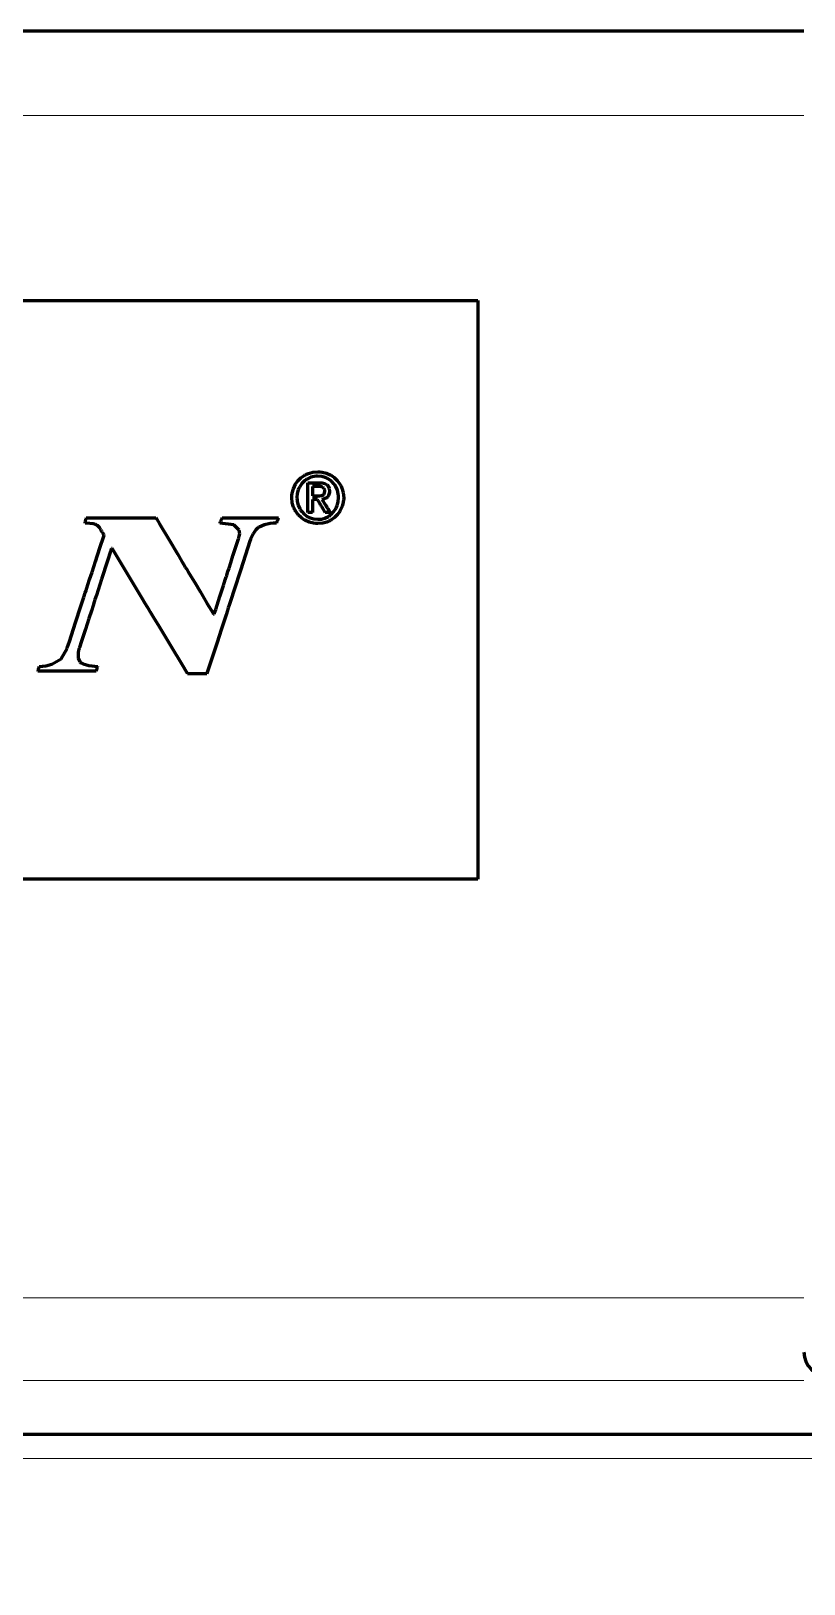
# Model space of a CAD drawing. Header units: millimetres. Extents: x 0 to 594, y 0 to 420.
# Drawn here: x 470.31 to 473.51, y 382.76 to 389.2 of the extents above; entities that cross this region are included whole.
import ezdxf

# ---------------------------------------------------------------- set-up
doc = ezdxf.new("R2010")
doc.units = ezdxf.units.MM
for name, pattern in [('K5LT_AXLED', [19.5, 15, -1.5, 1.5, -1.5]), ('K5LT_BASIC', [0]), ('K5LT_THIN', [0])]:
    doc.linetypes.add(name, pattern=pattern)
doc.layers.add('Системный слой', color=7, linetype='Continuous')

# ---------------------------------------------------------------- blocks, each defined once
blk = doc.blocks.new('U201')
at = {"layer": 'Системный слой', "color": 30, "linetype": 'K5LT_AXLED', "lineweight": 18, "true_color": 0xff8000}
for q in [(470.0897, 384.4692), (467.2897, 381.6692), (470.0897, 378.8692), (472.8897, 381.6692)]:
    blk.add_line((470.0897, 381.6692), q, dxfattribs=at)
blk = doc.blocks.new('U338')
at = {"layer": 'Системный слой', "color": 5, "linetype": 'K5LT_BASIC', "lineweight": 60, "true_color": 0x0000ff}
for p, q in [((464.361, 388.08), (472.161, 388.08)), ((472.161, 388.08), (472.161, 385.68)), ((472.161, 385.68), (464.361, 385.68))]:
    blk.add_line(p, q, dxfattribs=at)
blk = doc.blocks.new('U340')
at = {"layer": 'Системный слой', "color": 5, "linetype": 'K5LT_BASIC', "lineweight": 60, "true_color": 0x0000ff}
for p, q in [((471.3961, 387.2996), (471.4051, 387.3185)), ((471.4051, 387.3185), (471.4057, 387.3195)), ((471.4057, 387.3195), (471.4069, 387.3214)), ((471.4069, 387.3214), (471.4094, 387.3252)), ((471.4094, 387.3252), (471.4148, 387.3322)), ((471.4148, 387.3322), (471.4274, 387.3445)), ((471.4274, 387.3445), (471.4443, 387.356)), ((471.4443, 387.356), (471.4452, 387.3566)), ((471.4452, 387.3566), (471.4472, 387.3577)), ((471.4472, 387.3577), (471.4511, 387.3597)), ((471.4511, 387.3597), (471.4594, 387.3633)), ((471.4594, 387.3633), (471.4769, 387.3681)), ((471.4769, 387.3681), (471.498, 387.37)), ((471.498, 387.37), (471.4992, 387.3699)), ((471.4992, 387.3699), (471.5016, 387.3699)), ((471.5016, 387.3699), (471.5063, 387.3696)), ((471.5063, 387.3696), (471.5156, 387.3685)), ((471.5156, 387.3685), (471.5333, 387.3641)), ((471.5333, 387.3641), (471.552, 387.3554)), ((471.552, 387.3554), (471.553, 387.3549)), ((471.553, 387.3549), (471.5548, 387.3537)), ((471.5548, 387.3537), (471.5585, 387.3512)), ((471.5585, 387.3512), (471.5655, 387.346)), ((471.5655, 387.346), (471.5782, 387.3339)), ((471.5782, 387.3339), (471.5902, 387.3175)), ((471.5902, 387.3175), (471.5908, 387.3165)), ((471.5908, 387.3165), (471.5919, 387.3145)), ((471.5919, 387.3145), (471.594, 387.3104)), ((471.3895, 387.2633), (471.3896, 387.2645)), ((471.3917, 387.241), (471.3895, 387.2633)), ((471.3896, 387.2645), (471.3897, 387.267)), ((471.3897, 387.267), (471.39, 387.2719)), ((471.39, 387.2719), (471.3912, 387.2815)), ((471.3912, 387.2815), (471.3961, 387.2996)), ((471.594, 387.3104), (471.5977, 387.3019)), ((471.5977, 387.3019), (471.6028, 387.284)), ((471.6028, 387.284), (471.605, 387.262)), ((471.6045, 387.2532), (471.6032, 387.2435)), ((471.6049, 387.2582), (471.6045, 387.2532)), ((471.605, 387.2607), (471.6049, 387.2582)), ((471.605, 387.262), (471.605, 387.2607)), ((471.3969, 387.223), (471.3917, 387.241)), ((471.4006, 387.2146), (471.3969, 387.223)), ((471.4028, 387.2105), (471.4006, 387.2146)), ((471.4039, 387.2086), (471.4028, 387.2105)), ((471.4045, 387.2076), (471.4039, 387.2086)), ((471.4164, 387.191), (471.4045, 387.2076)), ((471.4292, 387.1787), (471.4164, 387.191)), ((471.5797, 387.1928), (471.5672, 387.1802)), ((471.5852, 387.1999), (471.5797, 387.1928)), ((471.5877, 387.2037), (471.5852, 387.1999)), ((471.589, 387.2056), (471.5877, 387.2037)), ((471.5896, 387.2066), (471.589, 387.2056)), ((471.5985, 387.2253), (471.5896, 387.2066)), ((471.6032, 387.2435), (471.5985, 387.2253)), ((471.4365, 387.1734), (471.4292, 387.1787)), ((471.4403, 387.1709), (471.4365, 387.1734)), ((471.4423, 387.1698), (471.4403, 387.1709)), ((471.4433, 387.1692), (471.4423, 387.1698)), ((471.4622, 387.1604), (471.4433, 387.1692)), ((471.4796, 387.1562), (471.4622, 387.1604)), ((471.4887, 387.1552), (471.4796, 387.1562)), ((471.4933, 387.1549), (471.4887, 387.1552)), ((471.4957, 387.1549), (471.4933, 387.1549)), ((471.4968, 387.1549), (471.4957, 387.1549)), ((471.4974, 387.1549), (471.4968, 387.1549)), ((471.5179, 387.1567), (471.4974, 387.1549)), ((471.5355, 387.1614), (471.5179, 387.1567)), ((471.5439, 387.165), (471.5355, 387.1614)), ((471.548, 387.167), (471.5439, 387.165)), ((471.5501, 387.1681), (471.548, 387.167)), ((471.5511, 387.1686), (471.5501, 387.1681)), ((471.5672, 387.1802), (471.5511, 387.1686))]:
    blk.add_line(p, q, dxfattribs=at)
blk = doc.blocks.new('U341')
at = {"layer": 'Системный слой', "color": 5, "linetype": 'K5LT_BASIC', "lineweight": 60, "true_color": 0x0000ff}
for p, q in [((471.4318, 387.3217), (471.4225, 387.308)), ((471.442, 387.3319), (471.4318, 387.3217)), ((471.4478, 387.3363), (471.442, 387.3319)), ((471.4509, 387.3383), (471.4478, 387.3363)), ((471.4524, 387.3392), (471.4509, 387.3383)), ((471.4532, 387.3397), (471.4524, 387.3392)), ((471.468, 387.3468), (471.4532, 387.3397)), ((471.4825, 387.3506), (471.468, 387.3468)), ((471.4901, 387.3515), (471.4825, 387.3506)), ((471.494, 387.3518), (471.4901, 387.3515)), ((471.4959, 387.3519), (471.494, 387.3518)), ((471.4969, 387.3519), (471.4959, 387.3519)), ((471.5141, 387.3502), (471.4969, 387.3519)), ((471.5282, 387.3462), (471.5141, 387.3502)), ((471.535, 387.3433), (471.5282, 387.3462)), ((471.5384, 387.3416), (471.535, 387.3433)), ((471.54, 387.3406), (471.5384, 387.3416)), ((471.5408, 387.3402), (471.54, 387.3406)), ((471.554, 387.3307), (471.5408, 387.3402)), ((471.5638, 387.3203), (471.554, 387.3307)), ((471.5682, 387.3144), (471.5638, 387.3203)), ((471.5703, 387.3113), (471.5682, 387.3144)), ((471.4126, 387.2803), (471.411, 387.2626)), ((471.411, 387.2626), (471.411, 387.2621)), ((471.411, 387.2621), (471.411, 387.261)), ((471.411, 387.261), (471.4111, 387.259)), ((471.4111, 387.259), (471.4114, 387.2548)), ((471.4114, 387.2548), (471.4123, 387.2468)), ((471.4165, 387.2952), (471.4126, 387.2803)), ((471.4194, 387.3022), (471.4165, 387.2952)), ((471.4211, 387.3056), (471.4194, 387.3022)), ((471.422, 387.3072), (471.4211, 387.3056)), ((471.4225, 387.308), (471.422, 387.3072)), ((471.5714, 387.3097), (471.5703, 387.3113)), ((471.5719, 387.3089), (471.5714, 387.3097)), ((471.5786, 387.2934), (471.5719, 387.3089)), ((471.5822, 387.2783), (471.5786, 387.2934)), ((471.5819, 387.2446), (471.5835, 387.2631)), ((471.5832, 387.2703), (471.5822, 387.2783)), ((471.5834, 387.2662), (471.5832, 387.2703)), ((471.5835, 387.2642), (471.5834, 387.2662)), ((471.5835, 387.2631), (471.5835, 387.2642)), ((471.4123, 387.2468), (471.4157, 387.2319)), ((471.4157, 387.2319), (471.423, 387.216)), ((471.423, 387.216), (471.4234, 387.2152)), ((471.4234, 387.2152), (471.4243, 387.2136)), ((471.4243, 387.2136), (471.4263, 387.2104)), ((471.4263, 387.2104), (471.4306, 387.2045)), ((471.4306, 387.2045), (471.4406, 387.1939)), ((471.4406, 387.1939), (471.454, 387.1844)), ((471.5424, 387.1853), (471.544, 387.1863)), ((471.544, 387.1863), (471.547, 387.1883)), ((471.547, 387.1883), (471.5526, 387.1927)), ((471.5526, 387.1927), (471.5627, 387.203)), ((471.5627, 387.203), (471.5723, 387.2168)), ((471.5723, 387.2168), (471.5728, 387.2176)), ((471.5728, 387.2176), (471.5736, 387.2192)), ((471.5736, 387.2192), (471.5752, 387.2226)), ((471.5752, 387.2226), (471.578, 387.2296)), ((471.578, 387.2296), (471.5819, 387.2446)), ((471.454, 387.1844), (471.4548, 387.1839)), ((471.4548, 387.1839), (471.4563, 387.183)), ((471.4563, 387.183), (471.4596, 387.1812)), ((471.4596, 387.1812), (471.4663, 387.1782)), ((471.4663, 387.1782), (471.4806, 387.1742)), ((471.4806, 387.1742), (471.4979, 387.1727)), ((471.4979, 387.1727), (471.4989, 387.1727)), ((471.4989, 387.1727), (471.5008, 387.1728)), ((471.5008, 387.1728), (471.5047, 387.173)), ((471.5047, 387.173), (471.5122, 387.1739)), ((471.5122, 387.1739), (471.5265, 387.1776)), ((471.5265, 387.1776), (471.5416, 387.1849)), ((471.5416, 387.1849), (471.5424, 387.1853))]:
    blk.add_line(p, q, dxfattribs=at)
blk = doc.blocks.new('U342')
at = {"layer": 'Системный слой', "color": 5, "linetype": 'K5LT_BASIC', "lineweight": 60, "true_color": 0x0000ff}
for p, q in [((471.4564, 387.3236), (471.4564, 387.3245)), ((471.4564, 387.3245), (471.4565, 387.3245)), ((471.4564, 387.3108), (471.4564, 387.3236)), ((471.4565, 387.3245), (471.457, 387.3245)), ((471.457, 387.3245), (471.4592, 387.3245)), ((471.4592, 387.3245), (471.4671, 387.3245)), ((471.4671, 387.3245), (471.4739, 387.3245)), ((471.4739, 387.3245), (471.4775, 387.3245)), ((471.4775, 387.3245), (471.4793, 387.3245)), ((471.4793, 387.3245), (471.4802, 387.3245)), ((471.4802, 387.3245), (471.4812, 387.3245)), ((471.4812, 387.3245), (471.4827, 387.3245)), ((471.4827, 387.3245), (471.4848, 387.3245)), ((471.4848, 387.3245), (471.488, 387.3245)), ((471.488, 387.3245), (471.4924, 387.3245)), ((471.4924, 387.3245), (471.498, 387.3245)), ((471.498, 387.3245), (471.5028, 387.3245)), ((471.5028, 387.3245), (471.5035, 387.3245)), ((471.5035, 387.3245), (471.5044, 387.3245)), ((471.5044, 387.3245), (471.5061, 387.3245)), ((471.5061, 387.3245), (471.5094, 387.3243)), ((471.5094, 387.3243), (471.5156, 387.3236)), ((471.5156, 387.3236), (471.5264, 387.321)), ((471.5264, 387.321), (471.5361, 387.3157)), ((471.5361, 387.3157), (471.5365, 387.3154)), ((471.5365, 387.3154), (471.5372, 387.3146)), ((471.5372, 387.3146), (471.5387, 387.313)), ((471.4564, 387.2959), (471.4564, 387.3108)), ((471.4564, 387.2842), (471.4564, 387.2959)), ((471.4564, 387.2759), (471.4564, 387.2842)), ((471.4564, 387.2702), (471.4564, 387.2759)), ((471.4564, 387.2663), (471.4564, 387.2702)), ((471.4564, 387.2638), (471.4564, 387.2663)), ((471.4564, 387.2613), (471.4564, 387.2638)), ((471.4564, 387.2565), (471.4564, 387.2613)), ((471.4564, 387.2469), (471.4564, 387.2565)), ((471.4752, 387.2544), (471.4752, 387.2543)), ((471.4753, 387.2544), (471.4752, 387.2544)), ((471.4752, 387.2543), (471.4752, 387.2542)), ((471.4752, 387.2542), (471.4752, 387.2536)), ((471.4752, 387.2536), (471.4752, 387.2511)), ((471.4752, 387.2511), (471.4752, 387.242)), ((471.4774, 387.2544), (471.4753, 387.2544)), ((471.48, 387.2544), (471.4774, 387.2544)), ((471.482, 387.2544), (471.48, 387.2544)), ((471.4835, 387.2544), (471.482, 387.2544)), ((471.4845, 387.2544), (471.4835, 387.2544)), ((471.4851, 387.2544), (471.4845, 387.2544)), ((471.4856, 387.2544), (471.4851, 387.2544)), ((471.486, 387.2544), (471.4856, 387.2544)), ((471.4868, 387.2544), (471.486, 387.2544)), ((471.4885, 387.2544), (471.4868, 387.2544)), ((471.4915, 387.2544), (471.4885, 387.2544)), ((471.4951, 387.2544), (471.4915, 387.2544)), ((471.4961, 387.2544), (471.4951, 387.2544)), ((471.4964, 387.2544), (471.4961, 387.2544)), ((471.4967, 387.254), (471.4964, 387.2544)), ((471.4964, 387.2544), (471.4964, 387.2544)), ((471.5, 387.2485), (471.4967, 387.254)), ((471.5238, 387.2569), (471.5148, 387.2548)), ((471.5148, 387.2548), (471.5149, 387.2546)), ((471.5149, 387.2546), (471.5153, 387.254)), ((471.5153, 387.254), (471.517, 387.2514)), ((471.517, 387.2514), (471.523, 387.242)), ((471.5311, 387.2602), (471.5238, 387.2569)), ((471.5345, 387.2623), (471.5311, 387.2602)), ((471.5361, 387.2635), (471.5345, 387.2623)), ((471.5369, 387.2641), (471.5361, 387.2635)), ((471.5373, 387.2644), (471.5369, 387.2641)), ((471.5426, 387.2714), (471.5373, 387.2644)), ((471.5387, 387.313), (471.5412, 387.3095)), ((471.5412, 387.3095), (471.5448, 387.3009)), ((471.5453, 387.2795), (471.5426, 387.2714)), ((471.5448, 387.3009), (471.5462, 387.2888)), ((471.546, 387.2843), (471.5453, 387.2795)), ((471.5461, 387.2868), (471.546, 387.2843)), ((471.5462, 387.2881), (471.5461, 387.2868)), ((471.5462, 387.2888), (471.5462, 387.2881)), ((471.4564, 387.2291), (471.4564, 387.2469)), ((471.4564, 387.208), (471.4564, 387.2291)), ((471.4564, 387.2021), (471.4564, 387.208)), ((471.4564, 387.2007), (471.4564, 387.2021)), ((471.4564, 387.2004), (471.4564, 387.2007)), ((471.4564, 387.2003), (471.4564, 387.2004)), ((471.4583, 387.2003), (471.4564, 387.2003)), ((471.4606, 387.2003), (471.4583, 387.2003)), ((471.4624, 387.2003), (471.4606, 387.2003)), ((471.4637, 387.2003), (471.4624, 387.2003)), ((471.4646, 387.2003), (471.4637, 387.2003)), ((471.4652, 387.2003), (471.4646, 387.2003)), ((471.4656, 387.2003), (471.4652, 387.2003)), ((471.4659, 387.2003), (471.4656, 387.2003)), ((471.4667, 387.2003), (471.4659, 387.2003)), ((471.4681, 387.2003), (471.4667, 387.2003)), ((471.4709, 387.2003), (471.4681, 387.2003)), ((471.4741, 387.2003), (471.4709, 387.2003)), ((471.475, 387.2003), (471.4741, 387.2003)), ((471.4752, 387.2003), (471.475, 387.2003)), ((471.4752, 387.242), (471.4752, 387.2342)), ((471.4752, 387.2342), (471.4752, 387.23)), ((471.4752, 387.23), (471.4752, 387.2278)), ((471.4752, 387.2278), (471.4752, 387.2268)), ((471.4752, 387.2268), (471.4752, 387.2256)), ((471.4752, 387.2256), (471.4752, 387.224)), ((471.4752, 387.224), (471.4752, 387.2215)), ((471.4752, 387.2215), (471.4752, 387.2178)), ((471.4752, 387.2178), (471.4752, 387.2127)), ((471.4752, 387.2127), (471.4752, 387.2062)), ((471.4752, 387.2062), (471.4752, 387.2007)), ((471.4752, 387.2007), (471.4752, 387.2003)), ((471.4752, 387.2003), (471.4752, 387.2003)), ((471.5038, 387.242), (471.5, 387.2485)), ((471.5069, 387.2369), (471.5038, 387.242)), ((471.5091, 387.2333), (471.5069, 387.2369)), ((471.5106, 387.2308), (471.5091, 387.2333)), ((471.5116, 387.2291), (471.5106, 387.2308)), ((471.5123, 387.2279), (471.5116, 387.2291)), ((471.5129, 387.2269), (471.5123, 387.2279)), ((471.5142, 387.2248), (471.5129, 387.2269)), ((471.5167, 387.2206), (471.5142, 387.2248)), ((471.5213, 387.2128), (471.5167, 387.2206)), ((471.5268, 387.2037), (471.5213, 387.2128)), ((471.523, 387.242), (471.5279, 387.2342)), ((471.5284, 387.2011), (471.5268, 387.2037)), ((471.5279, 387.2342), (471.5306, 387.2301)), ((471.5287, 387.2005), (471.5284, 387.2011)), ((471.5288, 387.2004), (471.5287, 387.2005)), ((471.5289, 387.2003), (471.5288, 387.2004)), ((471.531, 387.2003), (471.5289, 387.2003)), ((471.5306, 387.2301), (471.5319, 387.228)), ((471.5335, 387.2003), (471.531, 387.2003)), ((471.5319, 387.228), (471.5326, 387.2269)), ((471.5326, 387.2269), (471.5333, 387.2258)), ((471.5333, 387.2258), (471.5344, 387.2241)), ((471.5355, 387.2003), (471.5335, 387.2003)), ((471.5344, 387.2241), (471.536, 387.2216)), ((471.5369, 387.2003), (471.5355, 387.2003)), ((471.536, 387.2216), (471.5384, 387.2179)), ((471.5379, 387.2003), (471.5369, 387.2003)), ((471.5386, 387.2003), (471.5379, 387.2003)), ((471.5384, 387.2179), (471.5417, 387.2127)), ((471.539, 387.2003), (471.5386, 387.2003)), ((471.5394, 387.2003), (471.539, 387.2003)), ((471.5402, 387.2003), (471.5394, 387.2003)), ((471.5418, 387.2003), (471.5402, 387.2003)), ((471.5417, 387.2127), (471.5459, 387.2062)), ((471.5448, 387.2003), (471.5418, 387.2003)), ((471.5484, 387.2003), (471.5448, 387.2003)), ((471.5459, 387.2062), (471.5494, 387.2006)), ((471.5493, 387.2003), (471.5484, 387.2003)), ((471.5496, 387.2003), (471.5493, 387.2003)), ((471.5494, 387.2006), (471.5496, 387.2003)), ((471.5496, 387.2003), (471.5496, 387.2003))]:
    blk.add_line(p, q, dxfattribs=at)
blk = doc.blocks.new('U343')
at = {"layer": 'Системный слой', "color": 5, "linetype": 'K5LT_BASIC', "lineweight": 60, "true_color": 0x0000ff}
for p, q in [((471.4752, 387.3084), (471.4752, 387.3084)), ((471.4752, 387.3084), (471.4752, 387.3083)), ((471.4753, 387.3084), (471.4752, 387.3084)), ((471.4752, 387.3083), (471.4752, 387.3079)), ((471.4752, 387.3079), (471.4752, 387.3061)), ((471.4752, 387.3061), (471.4752, 387.2996)), ((471.4752, 387.2996), (471.4752, 387.294)), ((471.4752, 387.294), (471.4752, 387.291)), ((471.4752, 387.291), (471.4752, 387.2895)), ((471.4752, 387.2895), (471.4752, 387.2887)), ((471.4752, 387.2887), (471.4752, 387.2879)), ((471.4752, 387.2879), (471.4752, 387.2867)), ((471.4752, 387.2867), (471.4752, 387.2849)), ((471.4752, 387.2849), (471.4752, 387.2823)), ((471.4752, 387.2823), (471.4752, 387.2786)), ((471.4752, 387.2786), (471.4752, 387.274)), ((471.4752, 387.274), (471.4752, 387.27)), ((471.4752, 387.27), (471.4752, 387.2698)), ((471.4752, 387.2698), (471.4753, 387.2698)), ((471.4778, 387.3084), (471.4753, 387.3084)), ((471.4753, 387.2698), (471.4755, 387.2698)), ((471.4755, 387.2698), (471.4766, 387.2698)), ((471.4766, 387.2698), (471.4804, 387.2698)), ((471.4808, 387.3084), (471.4778, 387.3084)), ((471.4804, 387.2698), (471.4836, 387.2698)), ((471.4832, 387.3084), (471.4808, 387.3084)), ((471.4849, 387.3084), (471.4832, 387.3084)), ((471.4836, 387.2698), (471.4853, 387.2698)), ((471.4861, 387.3084), (471.4849, 387.3084)), ((471.4853, 387.2698), (471.4861, 387.2698)), ((471.4869, 387.3084), (471.4861, 387.3084)), ((471.4861, 387.2698), (471.4866, 387.2698)), ((471.4866, 387.2698), (471.4871, 387.2698)), ((471.4874, 387.3084), (471.4869, 387.3084)), ((471.4871, 387.2698), (471.4878, 387.2698)), ((471.4879, 387.3084), (471.4874, 387.3084)), ((471.4878, 387.2698), (471.4888, 387.2698)), ((471.4889, 387.3084), (471.4879, 387.3084)), ((471.4888, 387.2698), (471.4903, 387.2698)), ((471.4907, 387.3084), (471.4889, 387.3084)), ((471.4903, 387.2698), (471.4925, 387.2698)), ((471.4943, 387.3084), (471.4907, 387.3084)), ((471.4925, 387.2698), (471.4951, 387.2698)), ((471.4986, 387.3084), (471.4943, 387.3084)), ((471.4951, 387.2698), (471.4973, 387.2698)), ((471.4973, 387.2698), (471.4977, 387.2698)), ((471.4977, 387.2698), (471.4981, 387.2698)), ((471.4981, 387.2698), (471.4991, 387.2697)), ((471.4998, 387.3084), (471.4986, 387.3084)), ((471.4991, 387.2697), (471.501, 387.2697)), ((471.5001, 387.3084), (471.4998, 387.3084)), ((471.5002, 387.3084), (471.5001, 387.3084)), ((471.5073, 387.3083), (471.5002, 387.3084)), ((471.501, 387.2697), (471.5046, 387.2698)), ((471.5046, 387.2698), (471.5116, 387.2708)), ((471.5133, 387.3072), (471.5073, 387.3083)), ((471.5116, 387.2708), (471.5185, 387.273)), ((471.5161, 387.3062), (471.5133, 387.3072)), ((471.5175, 387.3057), (471.5161, 387.3062)), ((471.5182, 387.3054), (471.5175, 387.3057)), ((471.5185, 387.3052), (471.5182, 387.3054)), ((471.5233, 387.3016), (471.5185, 387.3052)), ((471.5185, 387.273), (471.5189, 387.2732)), ((471.5189, 387.2732), (471.5195, 387.2735)), ((471.5195, 387.2735), (471.5207, 387.2742)), ((471.5207, 387.2742), (471.5228, 387.2761)), ((471.5228, 387.2761), (471.5257, 387.2816)), ((471.5259, 387.2966), (471.5233, 387.3016)), ((471.5257, 387.2816), (471.5272, 387.2903)), ((471.5267, 387.2935), (471.5259, 387.2966)), ((471.527, 387.2917), (471.5267, 387.2935)), ((471.5271, 387.2908), (471.527, 387.2917)), ((471.5272, 387.2903), (471.5271, 387.2908))]:
    blk.add_line(p, q, dxfattribs=at)
blk = doc.blocks.new('U344')
at = {"layer": 'Системный слой', "color": 5, "linetype": 'K5LT_BASIC', "lineweight": 60, "true_color": 0x0000ff}
for p, q in [((470.5316, 387.157), (470.5319, 387.1581)), ((470.5316, 387.1568), (470.5316, 387.157)), ((470.5316, 387.1567), (470.5316, 387.1568)), ((470.552, 387.1557), (470.5316, 387.1567)), ((470.5319, 387.1581), (470.5327, 387.1618)), ((470.5327, 387.1618), (470.5334, 387.1649)), ((470.5334, 387.1649), (470.5338, 387.1666)), ((470.5338, 387.1666), (470.534, 387.1674)), ((470.534, 387.1674), (470.5341, 387.1678)), ((470.5341, 387.1678), (470.5342, 387.1683)), ((470.5342, 387.1683), (470.5344, 387.169)), ((470.5344, 387.169), (470.5346, 387.17)), ((470.5346, 387.17), (470.5349, 387.1715)), ((470.5349, 387.1715), (470.5354, 387.1736)), ((470.5354, 387.1736), (470.536, 387.1762)), ((470.536, 387.1762), (470.5365, 387.1783)), ((470.5365, 387.1783), (470.5366, 387.1784)), ((470.5366, 387.1784), (470.5373, 387.1784)), ((470.5373, 387.1784), (470.5406, 387.1784)), ((470.5406, 387.1784), (470.5543, 387.1784)), ((470.5658, 387.1536), (470.552, 387.1557)), ((470.5543, 387.1784), (470.6033, 387.1784)), ((470.5712, 387.1525), (470.5658, 387.1536)), ((470.5736, 387.1519), (470.5712, 387.1525)), ((470.5747, 387.1516), (470.5736, 387.1519)), ((470.5752, 387.1515), (470.5747, 387.1516)), ((470.5841, 387.1464), (470.5752, 387.1515)), ((470.5914, 387.1388), (470.5841, 387.1464)), ((470.5945, 387.1341), (470.5914, 387.1388)), ((470.596, 387.1315), (470.5945, 387.1341)), ((470.5967, 387.1301), (470.596, 387.1315)), ((470.597, 387.1294), (470.5967, 387.1301)), ((470.5972, 387.129), (470.597, 387.1294)), ((470.5986, 387.1268), (470.5972, 387.129)), ((470.6003, 387.1242), (470.5986, 387.1268)), ((470.6017, 387.1221), (470.6003, 387.1242)), ((470.6026, 387.1206), (470.6017, 387.1221)), ((470.6033, 387.1784), (470.645, 387.1784)), ((470.645, 387.1784), (470.6673, 387.1784)), ((470.6673, 387.1784), (470.6786, 387.1784)), ((470.6786, 387.1784), (470.6842, 387.1784)), ((470.6842, 387.1784), (470.6902, 387.1784)), ((470.6902, 387.1784), (470.699, 387.1784)), ((470.699, 387.1784), (470.7122, 387.1784)), ((470.7122, 387.1784), (470.7315, 387.1784)), ((470.7315, 387.1784), (470.7586, 387.1784)), ((470.7586, 387.1784), (470.7932, 387.1784)), ((470.7932, 387.1784), (470.8234, 387.1784)), ((470.8234, 387.1784), (470.8258, 387.1783)), ((470.8258, 387.1783), (470.8264, 387.1774)), ((470.8264, 387.1774), (470.8291, 387.1728)), ((470.8291, 387.1728), (470.8403, 387.1541)), ((470.8403, 387.1541), (470.8806, 387.0869)), ((471.0926, 387.1568), (471.0927, 387.157)), ((471.0926, 387.1567), (471.0926, 387.1568)), ((471.1491, 387.1498), (471.0926, 387.1567)), ((471.0927, 387.157), (471.093, 387.158)), ((471.093, 387.158), (471.0943, 387.1617)), ((471.0943, 387.1617), (471.0954, 387.1649)), ((471.0954, 387.1649), (471.096, 387.1665)), ((471.096, 387.1665), (471.0963, 387.1674)), ((471.0963, 387.1674), (471.0965, 387.1678)), ((471.0965, 387.1678), (471.0967, 387.1683)), ((471.0967, 387.1683), (471.0969, 387.169)), ((471.0969, 387.169), (471.0973, 387.17)), ((471.0973, 387.17), (471.0978, 387.1715)), ((471.0978, 387.1715), (471.0985, 387.1736)), ((471.0985, 387.1736), (471.0995, 387.1762)), ((471.0995, 387.1762), (471.1002, 387.1783)), ((471.1002, 387.1783), (471.1003, 387.1784)), ((471.1003, 387.1784), (471.1009, 387.1784)), ((471.1009, 387.1784), (471.1036, 387.1784)), ((471.1036, 387.1784), (471.1146, 387.1784)), ((471.1146, 387.1784), (471.1543, 387.1784)), ((471.1718, 387.128), (471.1491, 387.1498)), ((471.1543, 387.1784), (471.188, 387.1784)), ((471.1735, 387.1118), (471.1718, 387.128)), ((471.188, 387.1784), (471.206, 387.1784)), ((471.206, 387.1784), (471.2151, 387.1784)), ((471.2151, 387.1784), (471.2197, 387.1784)), ((471.2197, 387.1784), (471.2245, 387.1784)), ((471.2245, 387.1784), (471.2317, 387.1784)), ((471.2406, 387.1295), (471.229, 387.113)), ((471.2317, 387.1784), (471.2424, 387.1784)), ((471.2474, 387.1359), (471.2406, 387.1295)), ((471.2424, 387.1784), (471.2579, 387.1784)), ((471.2511, 387.1385), (471.2474, 387.1359)), ((471.253, 387.1397), (471.2511, 387.1385)), ((471.254, 387.1403), (471.253, 387.1397)), ((471.2758, 387.1502), (471.254, 387.1403)), ((471.2579, 387.1784), (471.2799, 387.1784)), ((471.2994, 387.1551), (471.2758, 387.1502)), ((471.2799, 387.1784), (471.3079, 387.1784)), ((471.3127, 387.1564), (471.2994, 387.1551)), ((471.3079, 387.1784), (471.3322, 387.1784)), ((471.3197, 387.1566), (471.3127, 387.1564)), ((471.3233, 387.1567), (471.3197, 387.1566)), ((471.3251, 387.1567), (471.3233, 387.1567)), ((471.326, 387.1568), (471.3251, 387.1567)), ((471.3268, 387.159), (471.326, 387.1568)), ((471.3278, 387.1616), (471.3268, 387.159)), ((471.3286, 387.1637), (471.3278, 387.1616)), ((471.3291, 387.1652), (471.3286, 387.1637)), ((471.3295, 387.1662), (471.3291, 387.1652)), ((471.3298, 387.1669), (471.3295, 387.1662)), ((471.33, 387.1673), (471.3298, 387.1669)), ((471.3301, 387.1678), (471.33, 387.1673)), ((471.3304, 387.1686), (471.3301, 387.1678)), ((471.3311, 387.1703), (471.3304, 387.1686)), ((471.3322, 387.1734), (471.3311, 387.1703)), ((471.3322, 387.1784), (471.3341, 387.1784)), ((471.3336, 387.1771), (471.3322, 387.1734)), ((471.334, 387.1781), (471.3336, 387.1771)), ((471.3341, 387.1784), (471.334, 387.1781)), ((471.3341, 387.1784), (471.3341, 387.1784)), ((470.5936, 387.0537), (470.6098, 387.1031)), ((470.6033, 387.1196), (470.6026, 387.1206)), ((470.6037, 387.1189), (470.6033, 387.1196)), ((470.604, 387.1185), (470.6037, 387.1189)), ((470.6043, 387.118), (470.604, 387.1185)), ((470.6048, 387.1172), (470.6043, 387.118)), ((470.6059, 387.1155), (470.6048, 387.1172)), ((470.608, 387.1123), (470.6059, 387.1155)), ((470.6103, 387.1087), (470.608, 387.1123)), ((470.6098, 387.1031), (470.6112, 387.1073)), ((470.611, 387.1076), (470.6103, 387.1087)), ((470.6112, 387.1074), (470.611, 387.1076)), ((470.6112, 387.1073), (470.6112, 387.1074)), ((470.8806, 387.0869), (470.9152, 387.0292)), ((471.1456, 387.021), (471.1578, 387.0585)), ((471.1578, 387.0585), (471.1683, 387.0911)), ((471.1683, 387.0911), (471.1695, 387.0948)), ((471.1695, 387.0948), (471.1704, 387.0974)), ((471.1704, 387.0974), (471.1718, 387.1024)), ((471.1718, 387.1024), (471.1735, 387.1118)), ((471.2162, 387.0824), (471.2075, 387.0558)), ((471.2183, 387.0889), (471.2162, 387.0824)), ((471.2187, 387.0902), (471.2183, 387.0889)), ((471.229, 387.113), (471.2187, 387.0902)), ((470.5608, 386.9536), (470.5753, 386.9976)), ((470.5753, 386.9976), (470.5936, 387.0537)), ((470.6249, 387.0006), (470.6004, 386.9249)), ((470.6374, 387.0394), (470.6249, 387.0006)), ((470.6406, 387.0495), (470.6374, 387.0394)), ((470.6414, 387.0518), (470.6406, 387.0495)), ((470.6415, 387.0522), (470.6414, 387.0518)), ((470.6417, 387.0522), (470.6415, 387.0522)), ((470.642, 387.0522), (470.6417, 387.0522)), ((470.6423, 387.0522), (470.642, 387.0522)), ((470.6425, 387.0522), (470.6423, 387.0522)), ((470.6426, 387.0522), (470.6425, 387.0522)), ((470.6427, 387.0522), (470.6426, 387.0522)), ((470.6428, 387.0522), (470.6427, 387.0522)), ((470.6427, 387.0522), (470.6427, 387.0522)), ((470.6429, 387.0522), (470.6428, 387.0522)), ((470.6431, 387.0522), (470.6429, 387.0522)), ((470.6434, 387.0522), (470.6431, 387.0522)), ((470.6438, 387.0522), (470.6434, 387.0522)), ((470.644, 387.0522), (470.6438, 387.0522)), ((470.6469, 387.0473), (470.644, 387.0522)), ((470.644, 387.0522), (470.644, 387.0522)), ((470.644, 387.0522), (470.644, 387.0522)), ((470.6801, 386.9924), (470.6469, 387.0473)), ((470.7174, 386.9305), (470.6801, 386.9924)), ((470.9152, 387.0292), (470.9337, 386.9984)), ((470.9337, 386.9984), (470.9431, 386.9827)), ((471.1361, 386.9915), (471.1456, 387.021)), ((471.2075, 387.0558), (471.1765, 386.9604)), ((470.5506, 386.9224), (470.5608, 386.9536)), ((470.7467, 386.882), (470.7174, 386.9305)), ((470.9431, 386.9827), (470.9478, 386.9749)), ((470.9478, 386.9749), (470.9527, 386.9667)), ((470.9527, 386.9667), (470.96, 386.9546)), ((470.96, 386.9546), (470.9708, 386.9365)), ((470.9708, 386.9365), (470.9867, 386.9101)), ((471.1136, 386.9218), (471.1175, 386.934)), ((471.1175, 386.934), (471.1195, 386.94)), ((471.1195, 386.94), (471.1216, 386.9465)), ((471.1216, 386.9465), (471.1247, 386.9562)), ((471.1247, 386.9562), (471.1293, 386.9705)), ((471.1293, 386.9705), (471.1361, 386.9915)), ((471.1765, 386.9604), (471.1505, 386.8805)), ((470.5267, 386.8494), (470.5328, 386.8678)), ((470.5328, 386.8678), (470.5358, 386.8771)), ((470.5358, 386.8771), (470.5389, 386.8867)), ((470.5389, 386.8867), (470.5436, 386.901)), ((470.5436, 386.901), (470.5506, 386.9224)), ((470.5862, 386.8807), (470.5788, 386.8579)), ((470.6004, 386.9249), (470.5862, 386.8807)), ((470.7674, 386.8476), (470.7467, 386.882)), ((470.9867, 386.9101), (471.009, 386.8728)), ((471.009, 386.8728), (471.0375, 386.8253)), ((471.0914, 386.8531), (471.1059, 386.8979)), ((471.1059, 386.8979), (471.1136, 386.9218)), ((471.1505, 386.8805), (471.1366, 386.8378)), ((470.4926, 386.7451), (470.5148, 386.8131)), ((470.5148, 386.8131), (470.5267, 386.8494)), ((470.565, 386.815), (470.5579, 386.793)), ((470.5698, 386.8298), (470.565, 386.815)), ((470.573, 386.8398), (470.5698, 386.8298)), ((470.5751, 386.8465), (470.573, 386.8398)), ((470.5788, 386.8579), (470.5751, 386.8465)), ((470.7816, 386.8241), (470.7674, 386.8476)), ((470.7911, 386.8083), (470.7816, 386.8241)), ((470.7975, 386.7977), (470.7911, 386.8083)), ((471.0375, 386.8253), (471.0627, 386.7833)), ((471.0692, 386.7843), (471.074, 386.7993)), ((471.074, 386.7993), (471.0914, 386.8531)), ((471.1261, 386.8053), (471.1223, 386.7939)), ((471.1296, 386.8162), (471.1261, 386.8053)), ((471.1366, 386.8378), (471.1296, 386.8162)), ((470.4666, 386.6656), (470.4926, 386.7451)), ((470.5476, 386.7612), (470.5336, 386.7178)), ((470.5579, 386.793), (470.5476, 386.7612)), ((470.8037, 386.7874), (470.7975, 386.7977)), ((470.8161, 386.767), (470.8037, 386.7874)), ((470.8404, 386.7266), (470.8161, 386.767)), ((471.0627, 386.7833), (471.0649, 386.7798)), ((471.0649, 386.7798), (471.0649, 386.7798)), ((471.0649, 386.7798), (471.0649, 386.7798)), ((471.0649, 386.7798), (471.065, 386.7798)), ((471.065, 386.7798), (471.0655, 386.7798)), ((471.0655, 386.7798), (471.0659, 386.7798)), ((471.0659, 386.7798), (471.0662, 386.7798)), ((471.0662, 386.7798), (471.0663, 386.7798)), ((471.0663, 386.7798), (471.0663, 386.7798)), ((471.0663, 386.7798), (471.0664, 386.7798)), ((471.0664, 386.7798), (471.0665, 386.7798)), ((471.0665, 386.7798), (471.0666, 386.7798)), ((471.0666, 386.7798), (471.0669, 386.7798)), ((471.0669, 386.7798), (471.0672, 386.7798)), ((471.0672, 386.7798), (471.0675, 386.7798)), ((471.0675, 386.7798), (471.0677, 386.7798)), ((471.0677, 386.7798), (471.0678, 386.7799)), ((471.0678, 386.7799), (471.068, 386.7806)), ((471.068, 386.7806), (471.0692, 386.7843)), ((471.1085, 386.7514), (471.0964, 386.7142)), ((471.1168, 386.7768), (471.1085, 386.7514)), ((471.1223, 386.7939), (471.1168, 386.7768)), ((470.5336, 386.7178), (470.5174, 386.6676)), ((470.8859, 386.6512), (470.8404, 386.7266)), ((471.0964, 386.7142), (471.0794, 386.6619)), ((470.4321, 386.5944), (470.4572, 386.637)), ((470.4572, 386.637), (470.4575, 386.6381)), ((470.4575, 386.6381), (470.4593, 386.6435)), ((470.4593, 386.6435), (470.4666, 386.6656)), ((470.5053, 386.6296), (470.5028, 386.6173)), ((470.5028, 386.6173), (470.5028, 386.5974)), ((470.5072, 386.6363), (470.5053, 386.6296)), ((470.5084, 386.6399), (470.5072, 386.6363)), ((470.509, 386.6417), (470.5084, 386.6399)), ((470.5174, 386.6676), (470.509, 386.6417)), ((470.9386, 386.5639), (470.8859, 386.6512)), ((471.0794, 386.6619), (471.0577, 386.5952)), ((470.3359, 386.5436), (470.3362, 386.5445)), ((470.3359, 386.5433), (470.3359, 386.5436)), ((470.3378, 386.5433), (470.3359, 386.5433)), ((470.3359, 386.5433), (470.3359, 386.5433)), ((470.3362, 386.5445), (470.3372, 386.5477)), ((470.3372, 386.5477), (470.338, 386.5505)), ((470.3631, 386.5433), (470.3378, 386.5433)), ((470.338, 386.5505), (470.3385, 386.552)), ((470.3385, 386.552), (470.3387, 386.5528)), ((470.3387, 386.5528), (470.3388, 386.5532)), ((470.3388, 386.5532), (470.339, 386.5536)), ((470.339, 386.5536), (470.3391, 386.5542)), ((470.3391, 386.5542), (470.3394, 386.5551)), ((470.3394, 386.5551), (470.3398, 386.5564)), ((470.3398, 386.5564), (470.3404, 386.5583)), ((470.3404, 386.5583), (470.3411, 386.5606)), ((470.3411, 386.5606), (470.3416, 386.5625)), ((470.3416, 386.5625), (470.3436, 386.5627)), ((470.3436, 386.5627), (470.3473, 386.5629)), ((470.3473, 386.5629), (470.3547, 386.5635)), ((470.3547, 386.5635), (470.3686, 386.5653)), ((470.392, 386.5433), (470.3631, 386.5433)), ((470.3686, 386.5653), (470.3937, 386.5716)), ((470.4147, 386.5433), (470.392, 386.5433)), ((470.3937, 386.5716), (470.4321, 386.5944)), ((470.4309, 386.5433), (470.4147, 386.5433)), ((470.4419, 386.5433), (470.4309, 386.5433)), ((470.4493, 386.5433), (470.4419, 386.5433)), ((470.4543, 386.5433), (470.4493, 386.5433)), ((470.4591, 386.5433), (470.4543, 386.5433)), ((470.4685, 386.5433), (470.4591, 386.5433)), ((470.4872, 386.5433), (470.4685, 386.5433)), ((470.522, 386.5433), (470.4872, 386.5433)), ((470.5028, 386.5974), (470.5097, 386.5816)), ((470.5097, 386.5816), (470.5104, 386.5809)), ((470.5104, 386.5809), (470.5119, 386.5796)), ((470.5119, 386.5796), (470.5153, 386.5772)), ((470.5153, 386.5772), (470.5237, 386.573)), ((470.5631, 386.5433), (470.522, 386.5433)), ((470.5237, 386.573), (470.547, 386.5667)), ((470.547, 386.5667), (470.5834, 386.5626)), ((470.5746, 386.5433), (470.5631, 386.5433)), ((470.5773, 386.5433), (470.5746, 386.5433)), ((470.5779, 386.5433), (470.5773, 386.5433)), ((470.578, 386.5434), (470.5779, 386.5433)), ((470.5785, 386.5453), (470.578, 386.5434)), ((470.5792, 386.5476), (470.5785, 386.5453)), ((470.5797, 386.5494), (470.5792, 386.5476)), ((470.5801, 386.5508), (470.5797, 386.5494)), ((470.5803, 386.5517), (470.5801, 386.5508)), ((470.5805, 386.5523), (470.5803, 386.5517)), ((470.5806, 386.5527), (470.5805, 386.5523)), ((470.5807, 386.5531), (470.5806, 386.5527)), ((470.5809, 386.5538), (470.5807, 386.5531)), ((470.5813, 386.5553), (470.5809, 386.5538)), ((470.5821, 386.5581), (470.5813, 386.5553)), ((470.583, 386.5614), (470.5821, 386.5581)), ((470.5833, 386.5623), (470.583, 386.5614)), ((470.5834, 386.5626), (470.5833, 386.5625)), ((470.5833, 386.5625), (470.5833, 386.5623)), ((470.9532, 386.5396), (470.9386, 386.5639)), ((471.0577, 386.5952), (471.0388, 386.5369)), ((470.9568, 386.5337), (470.9532, 386.5396)), ((470.9575, 386.5325), (470.9568, 386.5337)), ((470.9576, 386.5323), (470.9575, 386.5325)), ((470.9582, 386.5323), (470.9576, 386.5323)), ((470.9664, 386.5323), (470.9582, 386.5323)), ((470.9759, 386.5323), (470.9664, 386.5323)), ((470.9835, 386.5323), (470.9759, 386.5323)), ((470.9888, 386.5323), (470.9835, 386.5323)), ((470.9925, 386.5323), (470.9888, 386.5323)), ((470.9949, 386.5323), (470.9925, 386.5323)), ((470.9966, 386.5323), (470.9949, 386.5323)), ((470.9982, 386.5323), (470.9966, 386.5323)), ((471.0013, 386.5323), (470.9982, 386.5323)), ((471.0075, 386.5323), (471.0013, 386.5323)), ((471.019, 386.5323), (471.0075, 386.5323)), ((471.0324, 386.5323), (471.019, 386.5323)), ((471.0362, 386.5323), (471.0324, 386.5323)), ((471.0371, 386.5323), (471.0362, 386.5323)), ((471.0373, 386.5323), (471.0371, 386.5323)), ((471.0388, 386.5369), (471.0373, 386.5323))]:
    blk.add_line(p, q, dxfattribs=at)
blk = doc.blocks.new('U339')
at = {"layer": 'Системный слой'}
for name in ['U340', 'U341', 'U342', 'U343', 'U344']:
    blk.add_blockref(name, (0, 0), dxfattribs=at)
blk = doc.blocks.new('U337')
at = {"layer": 'Системный слой'}
for name in ['U338', 'U339']:
    blk.add_blockref(name, (0, 0), dxfattribs=at)

msp = doc.modelspace()

# ---------------------------------------------------------------- linework, layer by layer
at = {"layer": 'Системный слой', "color": 5, "linetype": 'K5LT_BASIC', "lineweight": 60, "true_color": 0x0000ff}
for p, q in [((473.51471, 389.19723), (227.51471, 389.19723)), ((467.58971, 383.37881), (475.91471, 383.37881))]:
    msp.add_line(p, q, dxfattribs=at)
at = {"layer": 'Системный слой', "color": 7, "linetype": 'K5LT_THIN', "lineweight": 18}
for p, q in [((473.51471, 388.84723), (161.01471, 388.84723)), ((473.51471, 383.94448), (161.01471, 383.94448)), ((473.51471, 383.602), (161.01471, 383.602)), ((467.58971, 383.27881), (475.91471, 383.27881))]:
    msp.add_line(p, q, dxfattribs=at)
at = {"layer": 'Системный слой', "color": 5, "linetype": 'K5LT_BASIC', "lineweight": 60, "true_color": 0x0000ff}
msp.add_arc((473.61471, 383.71907), 0.1, 180, 270, dxfattribs=at)

# ---------------------------------------------------------------- block references
at = {"layer": 'Системный слой'}
for name in ['U337', 'U201']:
    msp.add_blockref(name, (0, 0), dxfattribs=at)

doc.saveas('drawing.dxf')
